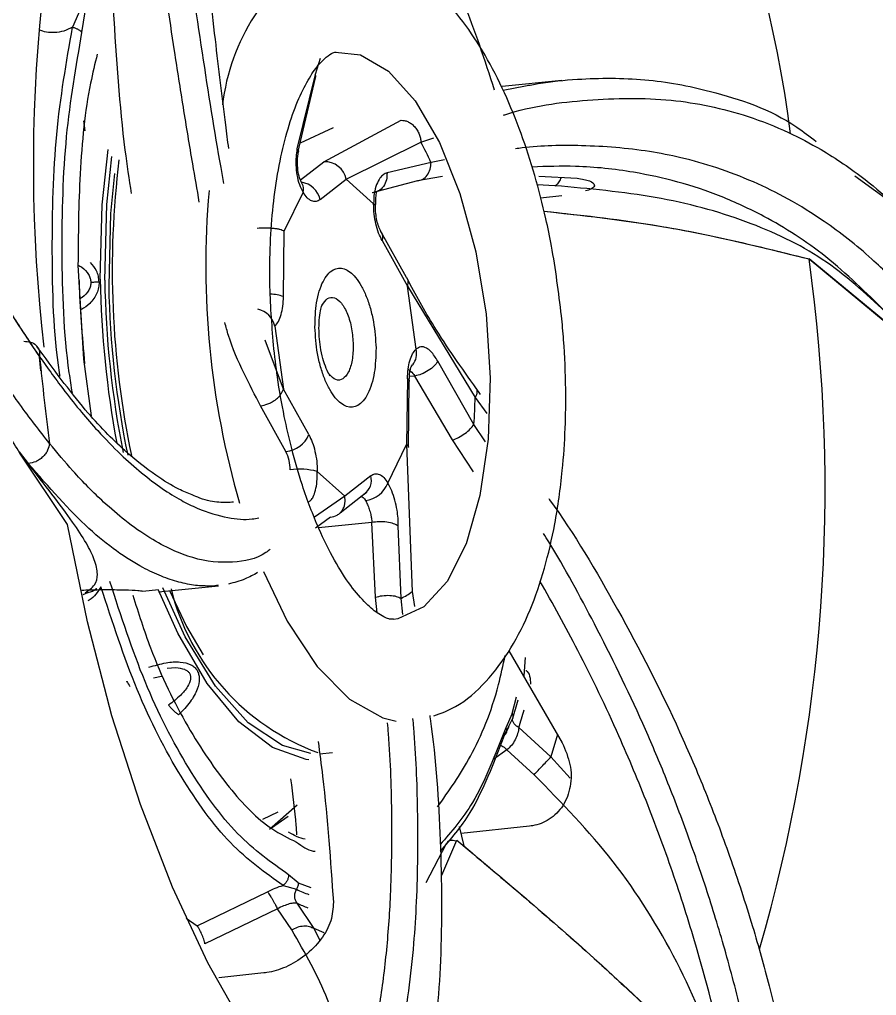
# Model space of a CAD drawing. Header units: inches. Extents: x -1 to 81, y -22 to 129.
# Drawn here: x 8.635 to 9.466, y 15.421 to 16.369 of the extents above; entities that cross this region are included whole.
import ezdxf

# ---------------------------------------------------------------- set-up
doc = ezdxf.new("R2010")
doc.units = ezdxf.units.IN
doc.header["$MEASUREMENT"] = 0
doc.layers.add('1', color=4, linetype='Continuous')

# ---------------------------------------------------------------- blocks, each defined once
blk = doc.blocks.new('2026 PACE')
at = {"color": 8, "linetype": 'Continuous', "lineweight": 25}
for p, q in [((9.6039, 16.30023), (9.62571, 16.30429)), ((9.52422, 16.24975), (9.53693, 16.2539)), ((9.40743, 16.21305), (9.43006, 16.23067)), ((9.54728, 16.2326), (9.53402, 16.22997)), ((9.98541, 16.18764), (9.94524, 16.21654)), ((9.65432, 16.20745), (9.637, 16.20833)), ((9.19144, 16.13024), (9.19667, 16.03905)), ((9.39096, 16.00988), (9.37307, 16.0576)), ((9.51824, 16.02267), (9.51306, 16.02215)), ((9.57687, 16.00195), (9.58817, 15.98642)), ((9.58684, 15.95887), (9.57573, 15.97567)), ((9.57512, 15.92977), (9.555, 15.96063)), ((9.45031, 15.90619), (9.42096, 15.88569)), ((9.4767, 15.8805), (9.42491, 15.87527)), ((9.48188, 15.79297), (9.48024, 15.80798)), ((9.50669, 15.79112), (9.50491, 15.80686)), ((9.2648, 15.72977), (9.27253, 15.73146)), ((9.61262, 15.6951), (9.61705, 15.7114)), ((9.65667, 15.67467), (9.65038, 15.65297)), ((9.43855, 15.65689), (9.42575, 15.65569)), ((9.60765, 15.65987), (9.59483, 15.65083)), ((9.66896, 15.63245), (9.65038, 15.65297)), ((9.56134, 15.58554), (9.56597, 15.56647)), ((9.54459, 15.538), (9.55914, 15.57208)), ((9.40528, 15.53078), (9.41753, 15.52623)), ((9.29649, 15.49631), (9.30706, 15.48892)), ((9.4262, 15.47499), (9.42055, 15.48634)), ((9.43041, 15.48215), (9.42055, 15.48634))]:
    blk.add_line(p, q, dxfattribs=at)
at = {"color": 8, "linetype": 'Continuous', "lineweight": 25, "flags": 128}
for points in [[(9.44132, 16.33715), (9.46565, 16.33448), (9.49272, 16.31853), (9.51866, 16.2897), (9.54218, 16.24945), (9.56211, 16.1998), (9.57743, 16.14323), (9.58739, 16.08258), (9.59148, 16.02089)], [(9.21313, 16.11661), (9.2151, 16.18892), (9.22083, 16.2425)], [(9.21748, 16.11587), (9.21956, 16.18923), (9.22445, 16.23566)], [(9.48006, 16.18753), (9.48012, 16.1876), (9.48026, 16.18835), (9.47966, 16.18908), (9.47831, 16.18977)], [(9.15544, 16.02762), (9.15511, 16.03084), (9.15407, 16.04139)], [(9.59148, 16.02089), (9.5895, 15.96127), (9.58155, 15.90668), (9.56802, 15.85988), (9.5496, 15.82321), (9.52721, 15.79851), (9.50197, 15.78701), (9.4977, 15.78644)], [(9.51298, 16.01751), (9.51301, 16.01755), (9.51315, 16.01839), (9.51254, 16.01924), (9.5112, 16.02004)], [(9.46622, 15.90612), (9.4662, 15.90613), (9.46727, 15.90552), (9.46832, 15.90462), (9.46934, 15.90344), (9.47031, 15.902)], [(9.37141, 15.83279), (9.39451, 15.78477), (9.42367, 15.74072), (9.45503, 15.70906), (9.48739, 15.691), (9.50018, 15.68778)], [(9.41545, 15.65009), (9.41289, 15.65042), (9.38011, 15.662), (9.3477, 15.68693), (9.31675, 15.72435), (9.28832, 15.77299), (9.26962, 15.81491)], [(9.41732, 15.65611), (9.38985, 15.66391), (9.35677, 15.68619), (9.32497, 15.72177), (9.29561, 15.76936), (9.27379, 15.81694)]]:
    blk.add_lwpolyline(points, dxfattribs=at)
at = {"color": 8, "linetype": 'Continuous', "lineweight": 25}
for centre, radius, start, end in [((9.53084, 16.26329), 0.20039, 120.55141, 173.55533), ((9.40518, 16.1892), 0.0218, 12.70302, 81.54956), ((10.14879, 16.13038), 0.83332, 175.01935, 196.09765), ((9.40008, 16.20428), 0.01029, 341.58557, 29.76032), ((9.47762, 16.15739), 0.0096, 339.9017, 35.46859), ((10.1505, 16.1306), 0.93747, 180.85489, 190.63861), ((10.13919, 16.12949), 0.92182, 180.84622, 191.32015), ((9.37708, 16.06119), 0.04101, 70.39853, 88.21759), ((9.36104, 16.06591), 0.02214, 13.82132, 77.04242), ((9.50324, 16.04425), 0.01685, 320.62719, 15.19821), ((9.45952, 15.92154), 0.01664, 305.48074, 15.10703), ((9.02647, 15.87189), 0.61419, 342.83989, 344.54459), ((9.01737, 15.8673), 0.62997, 342.84105, 344.46905), ((9.46272, 15.64721), 0.13631, 244.26714, 249.7767), ((9.4656, 15.63857), 0.14163, 244.29434, 248.87919)]:
    blk.add_arc(centre, radius, start, end, dxfattribs=at)
for points, knots in [([(9.30922, 16.19154), (9.30708, 16.20383), (9.30186, 16.23382), (9.29381, 16.2827), (9.28547, 16.3358), (9.27773, 16.3874), (9.27057, 16.43783), (9.26366, 16.48955), (9.25329, 16.5733), (9.24023, 16.69469), (9.2337, 16.80147), (9.23035, 16.85611)], [0, 0, 0, 0, 0.064358, 0.156965, 0.246537, 0.324585, 0.402627, 0.480787, 0.559216, 0.774447, 1, 1, 1, 1]), ([(9.33315, 16.2096), (9.3322, 16.21473), (9.32487, 16.25434), (9.31199, 16.33692), (9.29732, 16.43646), (9.2865, 16.52021), (9.27888, 16.58488), (9.27217, 16.64919), (9.26578, 16.71993), (9.26063, 16.78821), (9.25797, 16.83706), (9.25684, 16.8578)], [0, 0, 0, 0, 0.0284809, 0.2200136, 0.417808, 0.5106835, 0.6063772, 0.7089501, 0.7936056, 0.9123975, 1, 1, 1, 1]), ([(9.49011, 16.51372), (9.50134, 16.49971), (9.52869, 16.46559), (9.56513, 16.39258), (9.58586, 16.3296), (9.59544, 16.30052)], [0, 0, 0, 0, 0.272725, 0.664246, 1, 1, 1, 1]), ([(9.1741, 16.02208), (9.17389, 16.02341), (9.1677, 16.06348), (9.1656, 16.14445), (9.16836, 16.25938), (9.18022, 16.3273), (9.18615, 16.36126)], [0, 0, 0, 0, 0.011333, 0.340888, 0.670444, 1, 1, 1, 1]), ([(9.18605, 16.00642), (9.18502, 16.01286), (9.17785, 16.05773), (9.17498, 16.14331), (9.17798, 16.25658), (9.18962, 16.3232), (9.19536, 16.35612)], [0, 0, 0, 0, 0.053277, 0.371333, 0.689388, 1, 1, 1, 1]), ([(9.60428, 16.27588), (9.60471, 16.27602), (9.63205, 16.28497), (9.68702, 16.29206), (9.75306, 16.29332), (9.80461, 16.28524), (9.84271, 16.2751), (9.87884, 16.26082), (9.91684, 16.24075), (9.95191, 16.2172), (9.97557, 16.19647), (9.98561, 16.18767)], [0, 0, 0, 0, 0.003133, 0.199663, 0.402618, 0.497917, 0.596107, 0.701356, 0.788221, 0.910112, 1, 1, 1, 1]), ([(9.40396, 16.24317), (9.40479, 16.24229), (9.40573, 16.24128), (9.4052, 16.24048), (9.40513, 16.24038)], [0, 0, 0, 0, 0.8792695, 1, 1, 1, 1]), ([(9.99527, 16.10347), (9.9842, 16.11469), (9.95853, 16.14069), (9.92003, 16.17064), (9.8814, 16.19467), (9.84666, 16.21176), (9.81194, 16.22516), (9.7782, 16.23466), (9.73468, 16.24318), (9.6834, 16.24707), (9.63975, 16.24641), (9.61822, 16.24356), (9.61614, 16.24329)], [0, 0, 0, 0, 0.101476, 0.235233, 0.331877, 0.422404, 0.515355, 0.605274, 0.682257, 0.84497, 0.985015, 1, 1, 1, 1]), ([(9.97532, 16.08488), (9.95624, 16.1036), (9.91866, 16.14047), (9.86433, 16.17509), (9.81593, 16.1977), (9.77372, 16.21181), (9.72666, 16.22192), (9.67947, 16.22719), (9.64616, 16.22606), (9.63202, 16.22558)], [0, 0, 0, 0, 0.190127, 0.37454, 0.49548, 0.615395, 0.734669, 0.887355, 1, 1, 1, 1]), ([(9.65432, 16.20745), (9.65527, 16.20797), (9.65722, 16.20906), (9.6594, 16.21211), (9.66028, 16.21472), (9.66052, 16.21546)], [0, 0, 0, 0, 0.4038266, 0.8301974, 1, 1, 1, 1]), ([(9.19144, 16.13039), (9.19272, 16.12973), (9.19686, 16.1276), (9.20101, 16.12295), (9.20358, 16.11764), (9.20385, 16.115), (9.20398, 16.11372)], [0, 0, 0, 0, 0.196188, 0.634997, 0.823019, 1, 1, 1, 1]), ([(9.21198, 16.114), (9.21182, 16.11585), (9.21151, 16.11958), (9.20919, 16.12636), (9.20583, 16.1304), (9.2037, 16.13296)], [0, 0, 0, 0, 0.264949, 0.534901, 1, 1, 1, 1]), ([(9.51005, 16.1184), (9.51031, 16.11806), (9.5111, 16.11708), (9.51191, 16.11436), (9.5114, 16.11171), (9.51108, 16.10999)], [0, 0, 0, 0, 0.1520951, 0.4508993, 1, 1, 1, 1]), ([(9.20398, 16.11372), (9.20389, 16.11243), (9.20372, 16.10978), (9.20132, 16.10444), (9.19794, 16.10022), (9.19462, 16.09831), (9.19407, 16.098)], [0, 0, 0, 0, 0.198722, 0.409925, 0.903162, 1, 1, 1, 1]), ([(9.21198, 16.114), (9.21189, 16.11215), (9.21173, 16.10841), (9.20924, 16.10099), (9.20386, 16.09309), (9.19762, 16.08898), (9.19479, 16.08711)], [0, 0, 0, 0, 0.1638979, 0.3309715, 0.6963074, 1, 1, 1, 1]), ([(9.42834, 16.09157), (9.43001, 16.09405), (9.43343, 16.09914), (9.44029, 16.09955), (9.44724, 16.0942), (9.45323, 16.08338), (9.45753, 16.0688), (9.45824, 16.05823), (9.45859, 16.05295)], [0, 0, 0, 0, 0.158616, 0.326893, 0.49517, 0.663447, 0.831723, 1, 1, 1, 1]), ([(9.36863, 15.99383), (9.36325, 16.00422), (9.35171, 16.02651), (9.33952, 16.05354), (9.33506, 16.07044), (9.33394, 16.07465)], [0, 0, 0, 0, 0.396165, 0.849516, 1, 1, 1, 1]), ([(9.45859, 16.05295), (9.45842, 16.04785), (9.45807, 16.03765), (9.45422, 16.0258), (9.44857, 16.01905), (9.44187, 16.01794), (9.43758, 16.02206), (9.43556, 16.02401)], [0, 0, 0, 0, 0.204146, 0.408293, 0.612439, 0.816586, 1, 1, 1, 1]), ([(9.15428, 16.0414), (9.16248, 16.0299), (9.18151, 16.00323), (9.20782, 15.97204), (9.23253, 15.94661), (9.25343, 15.92811), (9.2731, 15.9132), (9.29101, 15.9021), (9.31275, 15.89139), (9.33601, 15.88455), (9.35552, 15.88279), (9.36488, 15.88466), (9.3671, 15.88511)], [0, 0, 0, 0, 0.098669, 0.228727, 0.322698, 0.410721, 0.5011, 0.588532, 0.663385, 0.821598, 0.95777, 1, 1, 1, 1]), ([(9.51132, 16.02925), (9.51232, 16.02875), (9.51473, 16.02755), (9.51694, 16.02448), (9.51824, 16.02267)], [0, 0, 0, 0, 0.412986, 1, 1, 1, 1]), ([(9.57762, 16.01093), (9.57793, 16.01048), (9.57863, 16.00946), (9.57874, 16.00726), (9.57822, 16.00469), (9.57731, 16.00284), (9.57687, 16.00195)], [0, 0, 0, 0, 0.219641, 0.494459, 0.756045, 1, 1, 1, 1]), ([(9.37804, 15.85452), (9.37666, 15.85344), (9.36598, 15.84514), (9.34174, 15.84041), (9.31051, 15.84289), (9.28283, 15.85335), (9.26091, 15.86513), (9.23861, 15.88081), (9.21365, 15.9022), (9.1892, 15.92682), (9.17146, 15.94815), (9.16393, 15.9572)], [0, 0, 0, 0, 0.028481, 0.220014, 0.417808, 0.510683, 0.606377, 0.70895, 0.793606, 0.912397, 1, 1, 1, 1]), ([(9.51209, 15.9534), (9.51213, 15.95344), (9.51248, 15.9538), (9.5124, 15.95479), (9.51117, 15.95567), (9.51037, 15.95625)], [0, 0, 0, 0, 0.052555, 0.386437, 1, 1, 1, 1]), ([(9.32014, 15.81879), (9.31536, 15.81886), (9.30552, 15.81902), (9.28954, 15.82226), (9.2725, 15.82794), (9.24423, 15.8414), (9.20186, 15.87063), (9.16311, 15.91503), (9.14329, 15.93774)], [0, 0, 0, 0, 0.0982801, 0.2024708, 0.3068193, 0.411526, 0.6988733, 1, 1, 1, 1]), ([(9.86649, 15.23951), (9.86305, 15.2625), (9.85507, 15.3158), (9.83927, 15.39041), (9.82083, 15.46151), (9.80231, 15.52256), (9.78217, 15.58109), (9.76108, 15.63552), (9.73221, 15.70308), (9.69546, 15.77815), (9.66238, 15.83891), (9.64495, 15.86706), (9.64327, 15.86978)], [0, 0, 0, 0, 0.101476, 0.235233, 0.331877, 0.422404, 0.515355, 0.605274, 0.682257, 0.84497, 0.985015, 1, 1, 1, 1]), ([(9.8408, 15.23672), (9.8346, 15.27587), (9.82238, 15.35302), (9.79677, 15.45325), (9.77038, 15.53715), (9.74491, 15.60654), (9.71406, 15.67992), (9.67943, 15.75285), (9.65223, 15.8014), (9.63976, 15.82368)], [0, 0, 0, 0, 0.186991, 0.368362, 0.487307, 0.605244, 0.722551, 0.872718, 1, 1, 1, 1]), ([(9.21375, 15.81817), (9.21224, 15.8157), (9.20925, 15.81078), (9.20457, 15.80623), (9.20153, 15.80473), (9.20111, 15.80453)], [0, 0, 0, 0, 0.466067, 0.926839, 1, 1, 1, 1]), ([(9.54025, 15.60433), (9.55129, 15.61981), (9.574, 15.65167), (9.59575, 15.70401), (9.60395, 15.74179), (9.60602, 15.75134)], [0, 0, 0, 0, 0.413935, 0.851968, 1, 1, 1, 1]), ([(9.28636, 15.7396), (9.28933, 15.73929), (9.29358, 15.73883), (9.29775, 15.73647), (9.29978, 15.73427), (9.30081, 15.73155), (9.30083, 15.72713), (9.29786, 15.7204), (9.29047, 15.71171), (9.2834, 15.70629), (9.27944, 15.70325)], [0, 0, 0, 0, 0.1521039, 0.2173036, 0.2786825, 0.3400356, 0.4052397, 0.5574073, 0.7514682, 1, 1, 1, 1]), ([(9.62618, 15.73683), (9.62619, 15.73683), (9.62791, 15.73586), (9.63019, 15.73178), (9.63055, 15.72621), (9.63072, 15.72342)], [0, 0, 0, 0, 0.003828, 0.502655, 1, 1, 1, 1]), ([(9.2386, 15.72632), (9.23866, 15.72623), (9.23932, 15.72534), (9.24067, 15.72318), (9.24189, 15.72124)], [0, 0, 0, 0, 0.103427, 1, 1, 1, 1]), ([(9.44599, 15.20848), (9.45219, 15.22011), (9.46656, 15.24707), (9.48316, 15.29111), (9.4964, 15.33747), (9.50569, 15.38073), (9.51276, 15.42511), (9.51748, 15.46924), (9.52125, 15.52718), (9.52174, 15.59694), (9.51951, 15.65707), (9.51681, 15.68738), (9.51655, 15.69031)], [0, 0, 0, 0, 0.101476, 0.235233, 0.331877, 0.422404, 0.515355, 0.605274, 0.682257, 0.84497, 0.985015, 1, 1, 1, 1]), ([(9.42261, 15.22249), (9.43289, 15.24267), (9.45315, 15.28242), (9.47206, 15.34705), (9.48408, 15.40732), (9.49115, 15.46166), (9.49571, 15.52364), (9.49653, 15.59488), (9.49485, 15.65123), (9.49222, 15.68258), (9.49193, 15.68605)], [0, 0, 0, 0, 0.178529, 0.351694, 0.465257, 0.577857, 0.689856, 0.833228, 0.981547, 1, 1, 1, 1]), ([(9.60649, 15.68132), (9.59647, 15.65523), (9.57852, 15.60852), (9.55382, 15.58035), (9.54291, 15.5679)], [0, 0, 0, 0, 0.5584646, 1, 1, 1, 1]), ([(9.59941, 15.66497), (9.60013, 15.6648), (9.60154, 15.66446), (9.60377, 15.66324), (9.60585, 15.66171), (9.60707, 15.66046), (9.60765, 15.65987)], [0, 0, 0, 0, 0.269283, 0.529904, 0.774979, 1, 1, 1, 1]), ([(9.40352, 15.57031), (9.4089, 15.56641), (9.41496, 15.56202), (9.42095, 15.56137), (9.42161, 15.5613)], [0, 0, 0, 0, 0.889258, 1, 1, 1, 1])]:
    blk.add_open_spline(points, degree=3, knots=knots, dxfattribs=at)
at = {"layer": '1', "color": 4, "linetype": 'Continuous', "lineweight": 25}
for p, q in [((9.19423, 16.37984), (9.18615, 16.36126)), ((9.19536, 16.35612), (9.19841, 16.37624)), ((9.42651, 16.33094), (9.42149, 16.31547)), ((9.42149, 16.31547), (9.40396, 16.24317)), ((9.40494, 16.23936), (9.42186, 16.31201)), ((9.66086, 16.30943), (9.60292, 16.30358)), ((9.19836, 16.26075), (9.19719, 16.27045)), ((9.43006, 16.23067), (9.50498, 16.27091)), ((9.43896, 16.26352), (9.40714, 16.24881)), ((9.45173, 16.21368), (9.52422, 16.24975)), ((9.53402, 16.22997), (9.49135, 16.21999)), ((9.42645, 16.19399), (9.45173, 16.21368)), ((9.47831, 16.18977), (9.45173, 16.21368)), ((9.52087, 16.21209), (9.47704, 16.20054)), ((9.5451, 16.21642), (9.52087, 16.21209)), ((9.63878, 16.21657), (9.67591, 16.21468)), ((9.40984, 16.20103), (9.39167, 16.16362)), ((9.66084, 16.19759), (9.6403, 16.19548)), ((9.39084, 16.09983), (9.39167, 16.16362)), ((9.51014, 16.11845), (9.4855, 16.16288)), ((9.48663, 16.1541), (9.51108, 16.10999)), ((10.00453, 16.05073), (9.90086, 16.13639)), ((9.90086, 16.13639), (10.00558, 16.04961)), ((9.51949, 16.04867), (9.51108, 16.10999)), ((9.51108, 16.10999), (9.57687, 16.00195)), ((9.38254, 16.0712), (9.39096, 16.00988)), ((9.19667, 16.03905), (9.20431, 15.98409)), ((9.57573, 15.97567), (9.54049, 16.03696)), ((9.555, 15.96063), (9.51824, 16.02267)), ((9.5112, 16.02004), (9.51037, 15.95625)), ((9.51214, 15.95339), (9.51298, 16.01751)), ((9.58215, 16.00482), (9.57769, 16.01098)), ((9.41541, 15.96577), (9.39096, 16.00988)), ((9.39329, 15.94933), (9.36863, 15.99383)), ((9.4922, 15.91883), (9.51037, 15.95625)), ((9.51037, 15.95625), (9.51586, 15.81337)), ((9.13433, 15.9491), (9.14329, 15.93774)), ((9.18141, 15.8786), (9.13517, 15.94775)), ((9.13517, 15.94775), (9.14308, 15.93773)), ((9.42372, 15.9301), (9.45031, 15.90619)), ((9.47559, 15.92588), (9.45031, 15.90619)), ((9.44585, 15.88991), (9.47177, 15.91018)), ((9.43659, 15.88562), (9.422, 15.87498)), ((9.48024, 15.80798), (9.4767, 15.8805)), ((9.50491, 15.80686), (9.50225, 15.87712)), ((9.19664, 15.81059), (9.20109, 15.81261)), ((9.20931, 15.81634), (9.20975, 15.81654)), ((9.25436, 15.81399), (9.2695, 15.81559)), ((9.26973, 15.81332), (9.32767, 15.81917)), ((9.51586, 15.81337), (9.51791, 15.79887)), ((9.60943, 15.75588), (9.66141, 15.66652)), ((9.62446, 15.73161), (9.6256, 15.74948)), ((9.27796, 15.73908), (9.28636, 15.7396)), ((9.60503, 15.67373), (9.61332, 15.69067)), ((9.61262, 15.6951), (9.60649, 15.68132)), ((9.60711, 15.67665), (9.60977, 15.6824)), ((9.65038, 15.65297), (9.61929, 15.68145)), ((9.63401, 15.63569), (9.60765, 15.65987)), ((9.40431, 15.60623), (9.37747, 15.58252)), ((9.38538, 15.59936), (9.37042, 15.59222)), ((9.3791, 15.58396), (9.39538, 15.59551)), ((9.62974, 15.58577), (9.56313, 15.57863)), ((9.52941, 15.53088), (9.54917, 15.56894)), ((9.40528, 15.53078), (9.39586, 15.53845)), ((9.39043, 15.52817), (9.40354, 15.52441)), ((9.30706, 15.48892), (9.37547, 15.52192)), ((9.42055, 15.48634), (9.40416, 15.51095)), ((9.38499, 15.50555), (9.31469, 15.47136)), ((9.39891, 15.48496), (9.38499, 15.50555)), ((9.37194, 15.44327), (9.32817, 15.43864))]:
    blk.add_line(p, q, dxfattribs=at)
at = {"layer": '1', "color": 4, "linetype": 'Continuous', "lineweight": 25, "flags": 128}
for points in [[(9.22687, 16.21914), (9.22311, 16.18055), (9.22132, 16.11029)], [(9.43521, 15.28339), (9.39406, 15.33071), (9.35467, 15.38748), (9.31756, 15.45297), (9.28319, 15.52635), (9.25202, 15.60666), (9.22444, 15.69289), (9.2008, 15.78392), (9.18141, 15.8786)], [(9.43521, 15.28339), (9.39406, 15.33071), (9.35467, 15.38748), (9.31756, 15.45297), (9.28319, 15.52635), (9.25202, 15.60666), (9.22444, 15.69289), (9.2008, 15.78392), (9.18141, 15.8786)], [(9.28035, 15.81439), (9.29693, 15.77965), (9.31299, 15.75206)]]:
    blk.add_lwpolyline(points, dxfattribs=at)
at = {"layer": '1', "color": 4, "linetype": 'Continuous', "lineweight": 25}
for centre, radius, start, end in [((8.68981, 16.10418), 1.20302, 7.33046, 37.65595), ((10.68504, 16.22699), 1.5369, 161.75383, 186.58275), ((9.24796, 16.10052), 0.31398, 24.34861, 28.37807), ((10.09933, 16.12548), 0.87463, 172.9716, 191.8795), ((9.43109, 16.20967), 0.02103, 10.99711, 92.8103), ((8.31221, 15.91378), 1.60417, 343.79879, 7.97647), ((10.10131, 16.12568), 0.88012, 181.00218, 191.79028), ((11.43824, 16.26068), 2.29447, 185.48408, 187.60062), ((9.04553, 16.01194), 0.53143, 356.08598, 358.92285), ((9.39077, 15.97581), 0.02661, 275.44595, 337.8244), ((9.35936, 15.93211), 0.03805, 359.34541, 26.90896), ((9.40639, 15.86101), 0.07123, 75.91766, 97.24503), ((9.46773, 15.928), 0.02613, 275.66635, 339.46648), ((9.50307, 15.87103), 0.22801, 193.93929, 249.76033), ((9.47969, 15.86179), 0.06044, 294.66405, 306.75905)]:
    blk.add_arc(centre, radius, start, end, dxfattribs=at)
at = {"layer": '1', "color": 3, "linetype": 'Continuous', "lineweight": 25}
for points, knots in [([(8.58652, 15.91458), (8.58091, 16.00903), (8.57716, 16.10391), (8.57331, 16.29454), (8.57322, 16.39028), (8.57592, 16.53457), (8.57731, 16.5828), (8.58099, 16.67822), (8.58329, 16.72556), (8.59158, 16.86654), (8.59892, 16.95911), (8.6173, 17.14145), (8.62832, 17.23122), (8.64454, 17.34163), (8.64791, 17.36362), (8.65484, 17.40712), (8.65841, 17.42867), (8.66945, 17.49275), (8.67722, 17.53469), (8.70181, 17.65823), (8.71989, 17.73756), (8.74958, 17.85209), (8.75991, 17.88951), (8.78147, 17.96287), (8.79271, 17.99886), (8.82768, 18.10415), (8.85241, 18.17005), (8.90472, 18.29372), (8.9323, 18.35149), (8.9759, 18.43215), (8.9908, 18.45803), (9.02137, 18.5078), (9.03708, 18.53173), (9.08513, 18.60008), (9.1182, 18.64086), (9.18648, 18.71326), (9.22169, 18.74489), (9.29433, 18.79914), (9.33176, 18.82176), (9.3897, 18.8488), (9.40918, 18.8566), (9.44841, 18.8698), (9.46816, 18.87521), (9.52785, 18.8879), (9.56821, 18.89168), (9.65011, 18.88996), (9.69164, 18.88445), (9.75483, 18.86907), (9.7761, 18.86272), (9.81859, 18.84772), (9.8398, 18.83907), (9.90335, 18.80975), (9.94559, 18.78571), (10.02975, 18.72868), (10.07167, 18.6957), (10.13423, 18.63935), (10.15503, 18.61942), (10.19651, 18.5772), (10.21722, 18.55485), (10.27845, 18.48498), (10.31824, 18.43446), (10.39563, 18.3256), (10.43323, 18.26726), (10.50603, 18.1426), (10.54123, 18.07626), (10.58352, 17.98804), (10.5919, 17.97011), (10.60837, 17.93394), (10.61648, 17.91567), (10.64042, 17.86035), (10.65585, 17.82276), (10.70058, 17.70788), (10.72828, 17.62849), (10.77924, 17.46402), (10.8025, 17.37893), (10.82855, 17.26884), (10.83361, 17.24663), (10.84341, 17.20184), (10.84815, 17.17926), (10.86181, 17.11143), (10.87019, 17.06593), (10.89314, 16.92859), (10.90555, 16.83592), (10.92448, 16.64837), (10.93101, 16.55349), (10.93619, 16.40946), (10.93715, 16.36101), (10.93749, 16.26457), (10.93687, 16.21653), (10.9327, 16.07296), (10.92685, 15.97795), (10.91797, 15.88365)], [0, 0, 0, 0, 0.03125, 0.03125, 0.0625, 0.0625, 0.078125, 0.078125, 0.09375, 0.09375, 0.125, 0.125, 0.15625, 0.15625, 0.164062, 0.164062, 0.171875, 0.171875, 0.1875, 0.1875, 0.21875, 0.21875, 0.234375, 0.234375, 0.25, 0.25, 0.28125, 0.28125, 0.3125, 0.3125, 0.328125, 0.328125, 0.34375, 0.34375, 0.375, 0.375, 0.40625, 0.40625, 0.4375, 0.4375, 0.453125, 0.453125, 0.46875, 0.46875, 0.5, 0.5, 0.53125, 0.53125, 0.546875, 0.546875, 0.5625, 0.5625, 0.59375, 0.59375, 0.625, 0.625, 0.640625, 0.640625, 0.65625, 0.65625, 0.6875, 0.6875, 0.71875, 0.71875, 0.75, 0.75, 0.757812, 0.757812, 0.765625, 0.765625, 0.78125, 0.78125, 0.8125, 0.8125, 0.84375, 0.84375, 0.851562, 0.851562, 0.859375, 0.859375, 0.875, 0.875, 0.90625, 0.90625, 0.9375, 0.9375, 0.953125, 0.953125, 0.96875, 0.96875, 1, 1, 1, 1]), ([(11.19459, 15.54099), (11.1921, 15.37722), (11.18401, 15.21662), (11.16655, 15.02), (11.16269, 14.98096), (11.15431, 14.90398), (11.14978, 14.86597), (11.13516, 14.75331), (11.12405, 14.68007), (11.08669, 14.46587), (11.05641, 14.3304), (11.0114, 14.17063), (11.00206, 14.13922), (10.98282, 14.07797), (10.9729, 14.04806), (10.94229, 13.96041), (10.92072, 13.90477), (10.8525, 13.74618), (10.80239, 13.65147), (10.73353, 13.54752), (10.71947, 13.52751), (10.69101, 13.48932), (10.67658, 13.47111), (10.63264, 13.41904), (10.60253, 13.38776), (10.5095, 13.30432), (10.44382, 13.26252), (10.34004, 13.22112), (10.30504, 13.21108), (10.2345, 13.19825), (10.19893, 13.19545), (10.12728, 13.19695), (10.0912, 13.20125), (10.03673, 13.21305), (10.01851, 13.21788), (9.98196, 13.22935), (9.96359, 13.236), (9.87203, 13.27362), (9.79996, 13.31736), (9.69365, 13.40264), (9.65852, 13.43436), (9.60628, 13.48695), (9.58895, 13.50531), (9.55445, 13.54373), (9.53726, 13.56382), (9.4524, 13.66772), (9.38788, 13.76191), (9.29611, 13.91916), (9.26635, 13.97425), (9.22298, 14.06097), (9.20874, 14.09055), (9.18068, 14.1511), (9.16683, 14.18212), (9.09916, 14.33971), (9.04976, 14.4738), (8.98256, 14.68684), (8.96131, 14.75985), (8.93119, 14.87245), (8.92152, 14.91018), (8.90285, 14.98631), (8.89385, 15.02467), (8.85056, 15.21791), (8.82128, 15.37709), (8.79729, 15.54097)], [0, 0, 0, 0, 0.0625, 0.0625, 0.078125, 0.078125, 0.09375, 0.09375, 0.125, 0.125, 0.1875, 0.1875, 0.203125, 0.203125, 0.21875, 0.21875, 0.25, 0.25, 0.3125, 0.3125, 0.328125, 0.328125, 0.34375, 0.34375, 0.375, 0.375, 0.4375, 0.4375, 0.46875, 0.46875, 0.5, 0.5, 0.53125, 0.53125, 0.546875, 0.546875, 0.5625, 0.5625, 0.625, 0.625, 0.65625, 0.65625, 0.671875, 0.671875, 0.6875, 0.6875, 0.75, 0.75, 0.78125, 0.78125, 0.796875, 0.796875, 0.8125, 0.8125, 0.875, 0.875, 0.90625, 0.90625, 0.921875, 0.921875, 0.9375, 0.9375, 1, 1, 1, 1])]:
    blk.add_open_spline(points, degree=3, knots=knots, dxfattribs=at)
at = {"layer": '1', "color": 4, "linetype": 'Continuous', "lineweight": 25}
for points, knots in [([(8.96702, 16.01104), (8.96291, 16.05683), (8.95717, 16.12091), (8.95248, 16.21497), (8.95016, 16.29414), (8.95016, 16.38722), (8.95309, 16.4829), (8.95934, 16.58037), (8.9691, 16.67744), (8.98242, 16.77259), (8.99927, 16.86454), (9.01953, 16.95221), (9.04303, 17.03473), (9.06955, 17.11134), (9.09883, 17.18144), (9.1306, 17.24459), (9.16457, 17.30045), (9.2005, 17.34879), (9.23818, 17.38954), (9.2776, 17.42258), (9.31897, 17.44824), (9.36323, 17.46491), (9.39511, 17.47316), (9.41303, 17.47219), (9.41458, 17.4721)], [0, 0, 0, 0, 0.060811, 0.085093, 0.125311, 0.166786, 0.210983, 0.256761, 0.303646, 0.351258, 0.399322, 0.447632, 0.496036, 0.54442, 0.592713, 0.640884, 0.688961, 0.737055, 0.785377, 0.834343, 0.884673, 0.93753, 0.994602, 1, 1, 1, 1]), ([(9.28305, 16.90536), (9.28363, 16.88208), (9.28496, 16.82811), (9.28858, 16.75227), (9.2931, 16.67977), (9.29779, 16.61732), (9.30287, 16.55727), (9.30813, 16.50124), (9.31522, 16.43148), (9.3239, 16.35352), (9.33196, 16.28538), (9.33644, 16.25119), (9.33743, 16.24362)], [0, 0, 0, 0, 0.099013, 0.229525, 0.323824, 0.412154, 0.502849, 0.590586, 0.665701, 0.824465, 0.961113, 1, 1, 1, 1]), ([(9.66067, 16.08111), (9.65783, 16.10389), (9.65387, 16.13581), (9.6444, 16.18113), (9.63497, 16.21808), (9.62158, 16.25917), (9.60554, 16.29844), (9.58675, 16.33502), (9.56533, 16.36767), (9.54124, 16.39576), (9.51409, 16.41777), (9.48941, 16.43198), (9.47314, 16.43479), (9.46801, 16.43568)], [0, 0, 0, 0, 0.133465, 0.187067, 0.275058, 0.364538, 0.458847, 0.555487, 0.653805, 0.753494, 0.85404, 0.953969, 1, 1, 1, 1]), ([(9.22572, 16.37779), (9.22866, 16.33127), (9.23258, 16.26933), (9.24097, 16.21381), (9.24306, 16.19999)], [0, 0, 0, 0, 0.750979, 1, 1, 1, 1]), ([(8.98084, 16.36604), (8.99761, 16.32898), (9.02951, 16.25846), (9.07575, 16.16901), (9.11703, 16.09694), (9.14227, 16.05909), (9.15407, 16.04139)], [0, 0, 0, 0, 0.292679, 0.556946, 0.792739, 1, 1, 1, 1]), ([(8.98084, 16.36603), (8.99188, 16.34145), (9.014, 16.29219), (9.04583, 16.22711), (9.07598, 16.1695), (9.10337, 16.12107), (9.12959, 16.07798), (9.14609, 16.05353), (9.15428, 16.0414)], [0, 0, 0, 0, 0.1929111, 0.3866347, 0.5480136, 0.7097492, 0.8561074, 1, 1, 1, 1]), ([(9.18615, 16.36126), (9.18346, 16.35988), (9.17811, 16.35712), (9.16922, 16.35586), (9.16087, 16.35622), (9.15606, 16.3578), (9.15367, 16.35858)], [0, 0, 0, 0, 0.281772, 0.559641, 0.780969, 1, 1, 1, 1]), ([(9.21018, 16.33513), (9.20791, 16.32589), (9.19933, 16.29091), (9.19229, 16.22135), (9.19171, 16.16002), (9.19144, 16.13024)], [0, 0, 0, 0, 0.155944, 0.590244, 1, 1, 1, 1]), ([(9.38117, 16.05288), (9.3796, 16.07309), (9.37741, 16.10142), (9.37764, 16.14191), (9.37929, 16.17471), (9.38348, 16.21072), (9.3899, 16.24418), (9.39833, 16.27387), (9.40815, 16.29838), (9.41856, 16.31691), (9.42848, 16.32927), (9.43671, 16.33558), (9.44004, 16.33714), (9.4417, 16.33702), (9.44213, 16.33698)], [0, 0, 0, 0, 0.129608, 0.181578, 0.266324, 0.351623, 0.440062, 0.528633, 0.61608, 0.70176, 0.786229, 0.872318, 0.967085, 1, 1, 1, 1]), ([(9.42161, 16.31217), (9.42196, 16.31248), (9.4229, 16.31328), (9.42203, 16.31463), (9.42149, 16.31547)], [0, 0, 0, 0, 0.378775, 1, 1, 1, 1]), ([(9.62571, 16.30429), (9.62982, 16.30509), (9.64674, 16.30838), (9.67453, 16.31096), (9.70899, 16.31221), (9.74146, 16.31065), (9.77358, 16.30652), (9.82352, 16.2949), (9.86948, 16.27995), (9.90154, 16.25518), (9.90773, 16.2504)], [0, 0, 0, 0, 0.0412181, 0.1695974, 0.2814616, 0.3933162, 0.5053401, 0.6177488, 0.9262323, 1, 1, 1, 1]), ([(9.50498, 16.27091), (9.50602, 16.27089), (9.50816, 16.27086), (9.51153, 16.26978), (9.5149, 16.26784), (9.51802, 16.26502), (9.52064, 16.26152), (9.52258, 16.25762), (9.52383, 16.25363), (9.52409, 16.25101), (9.52422, 16.24975)], [0, 0, 0, 0, 0.1148234, 0.2379453, 0.3672952, 0.4999999, 0.6327047, 0.7620546, 0.8851765, 1, 1, 1, 1]), ([(9.13517, 15.94775), (9.13139, 15.95388), (9.12358, 15.96656), (9.111, 15.98816), (9.09728, 16.01264), (9.08236, 16.04037), (9.06622, 16.07149), (9.04887, 16.10621), (9.03293, 16.13924), (9.01928, 16.16833), (9.00876, 16.19123), (8.99772, 16.21589), (8.98899, 16.23587), (8.98327, 16.25029), (8.98186, 16.2545), (8.98152, 16.25583), (8.98143, 16.25635), (8.98141, 16.25655), (8.98141, 16.25664)], [0, 0, 0, 0, 0.080962, 0.167462, 0.259658, 0.357707, 0.461762, 0.571968, 0.68846, 0.761739, 0.827128, 0.884505, 0.967923, 0.990248, 0.996641, 0.998677, 0.999422, 1, 1, 1, 1]), ([(9.16393, 15.9572), (9.15423, 15.96963), (9.136, 15.99299), (9.10579, 16.03687), (9.07662, 16.08292), (9.04955, 16.12908), (9.0261, 16.17114), (9.00407, 16.21225), (8.98871, 16.24233), (8.98141, 16.25663)], [0, 0, 0, 0, 0.164615, 0.309415, 0.499757, 0.641868, 0.74981, 0.881002, 1, 1, 1, 1]), ([(9.40396, 16.24317), (9.40361, 16.24061), (9.40291, 16.23554), (9.40284, 16.22687), (9.40375, 16.21759), (9.40607, 16.20821), (9.40858, 16.20343), (9.40984, 16.20103)], [0, 0, 0, 0, 0.173873, 0.344246, 0.554566, 0.777064, 1, 1, 1, 1]), ([(9.40909, 16.20926), (9.40816, 16.2111), (9.40629, 16.21482), (9.40473, 16.22261), (9.40423, 16.23149), (9.40496, 16.2375), (9.40533, 16.24057)], [0, 0, 0, 0, 0.2379991, 0.4816771, 0.7350064, 1, 1, 1, 1]), ([(9.52087, 16.21209), (9.52264, 16.21246), (9.52628, 16.21324), (9.53065, 16.21742), (9.53356, 16.22323), (9.53387, 16.22778), (9.53402, 16.22997)], [0, 0, 0, 0, 0.244402, 0.503417, 0.760556, 1, 1, 1, 1]), ([(9.49135, 16.21999), (9.49132, 16.21765), (9.49126, 16.21281), (9.48815, 16.20646), (9.48322, 16.20187), (9.47905, 16.20097), (9.47704, 16.20054)], [0, 0, 0, 0, 0.241066, 0.5, 0.758934, 1, 1, 1, 1]), ([(9.49135, 16.21999), (9.49011, 16.21947), (9.48764, 16.21845), (9.48412, 16.21465), (9.48093, 16.20875), (9.47862, 16.20015), (9.47842, 16.19323), (9.47831, 16.18977)], [0, 0, 0, 0, 0.168973, 0.334711, 0.541495, 0.770886, 1, 1, 1, 1]), ([(9.67591, 16.21468), (9.68039, 16.21388), (9.68936, 16.21227), (9.69353, 16.20847), (9.6919, 16.20486), (9.6859, 16.20295), (9.68398, 16.20234)], [0, 0, 0, 0, 0.289093, 0.578187, 0.864933, 1, 1, 1, 1]), ([(9.42645, 16.19399), (9.42514, 16.19317), (9.42251, 16.19153), (9.41815, 16.19235), (9.41378, 16.19523), (9.41116, 16.1991), (9.40984, 16.20103)], [0, 0, 0, 0, 0.249864, 0.499991, 0.749865, 1, 1, 1, 1]), ([(9.4803, 16.18798), (9.48035, 16.19042), (9.48044, 16.19506), (9.48089, 16.19923), (9.48127, 16.20148), (9.48144, 16.20161), (9.48151, 16.20167)], [0, 0, 0, 0, 0.2842909, 0.5411902, 0.7779121, 1, 1, 1, 1]), ([(9.97512, 16.08486), (9.95566, 16.10288), (9.91704, 16.13865), (9.84093, 16.17465), (9.75419, 16.19845), (9.68748, 16.20446), (9.65432, 16.20745)], [0, 0, 0, 0, 0.251395, 0.498927, 0.750938, 1, 1, 1, 1]), ([(9.48663, 16.1541), (9.48544, 16.15646), (9.48306, 16.16118), (9.48047, 16.1702), (9.47869, 16.17991), (9.47844, 16.18648), (9.47831, 16.18977)], [0, 0, 0, 0, 0.249863, 0.499991, 0.749866, 1, 1, 1, 1]), ([(9.4855, 16.16285), (9.48473, 16.16441), (9.48318, 16.16754), (9.48146, 16.17369), (9.48029, 16.18049), (9.48015, 16.18518), (9.48007, 16.18754)], [0, 0, 0, 0, 0.245744, 0.494297, 0.745702, 1, 1, 1, 1]), ([(9.64356, 16.18275), (9.68126, 16.17858), (9.73556, 16.17258), (9.82133, 16.15618), (9.86928, 16.14425), (9.90086, 16.13639)], [0, 0, 0, 0, 0.4365764, 0.6289437, 1, 1, 1, 1]), ([(9.64359, 16.18263), (9.67793, 16.17901), (9.7643, 16.1699), (9.84952, 16.14899), (9.90086, 16.13639)], [0, 0, 0, 0, 0.3975544, 1, 1, 1, 1]), ([(9.36536, 16.16635), (9.36777, 16.16652), (9.37145, 16.16677), (9.37672, 16.16661), (9.38067, 16.1663), (9.3843, 16.1658), (9.38841, 16.16497), (9.39039, 16.16415), (9.39167, 16.16362)], [0, 0, 0, 0, 0.245265, 0.375843, 0.508037, 0.639056, 0.766254, 1, 1, 1, 1]), ([(9.42138, 16.06997), (9.42163, 16.07823), (9.42202, 16.09097), (9.42544, 16.10528), (9.42908, 16.11458), (9.43365, 16.12167), (9.44042, 16.12738), (9.44983, 16.12829), (9.45938, 16.12096), (9.46643, 16.11057), (9.4713, 16.1003), (9.47532, 16.0884), (9.47928, 16.07159), (9.48012, 16.05842), (9.48066, 16.0499)], [0, 0, 0, 0, 0.119721, 0.184811, 0.25, 0.31509, 0.380279, 0.5, 0.619721, 0.684811, 0.75, 0.81509, 0.880279, 1, 1, 1, 1]), ([(9.19825, 16.0344), (9.19582, 16.06145), (9.19337, 16.08857), (9.19294, 16.11525), (9.19294, 16.11532)], [0, 0, 0, 0, 0.997349, 1, 1, 1, 1]), ([(9.57818, 16.01034), (9.5638, 16.0306), (9.53817, 16.0667), (9.51916, 16.10189), (9.51081, 16.11734)], [0, 0, 0, 0, 0.561017, 1, 1, 1, 1]), ([(9.20398, 16.11372), (9.20524, 16.11382), (9.20783, 16.11403), (9.21057, 16.11401), (9.21198, 16.114)], [0, 0, 0, 0, 0.48792, 1, 1, 1, 1]), ([(9.38254, 16.0712), (9.38374, 16.07255), (9.38612, 16.07525), (9.38869, 16.08208), (9.39047, 16.09029), (9.39071, 16.09665), (9.39084, 16.09983)], [0, 0, 0, 0, 0.250135, 0.500009, 0.750136, 1, 1, 1, 1]), ([(9.43621, 16.023), (9.43527, 16.02431), (9.43347, 16.0268), (9.42985, 16.03634), (9.42721, 16.04725), (9.42563, 16.05862), (9.42515, 16.06966), (9.4257, 16.07997), (9.42715, 16.08847), (9.4281, 16.09097), (9.42858, 16.09224)], [0, 0, 0, 0, 0.153958, 0.29475, 0.417218, 0.520374, 0.628332, 0.745792, 0.870472, 1, 1, 1, 1]), ([(9.53665, 15.69268), (9.54386, 15.69539), (9.56292, 15.70255), (9.58821, 15.72543), (9.61202, 15.75705), (9.63052, 15.79439), (9.64449, 15.83497), (9.65506, 15.88022), (9.66154, 15.92623), (9.66452, 15.97047), (9.66504, 16.01292), (9.66358, 16.04954), (9.66138, 16.07336), (9.66067, 16.08111)], [0, 0, 0, 0, 0.066657, 0.176272, 0.289155, 0.396537, 0.498619, 0.597279, 0.707202, 0.789884, 0.863283, 0.955469, 1, 1, 1, 1]), ([(9.48066, 16.0499), (9.48041, 16.04164), (9.48002, 16.0289), (9.4766, 16.01459), (9.47296, 16.00528), (9.46839, 15.9982), (9.46162, 15.99249), (9.45221, 15.99158), (9.44265, 15.99891), (9.43561, 16.0093), (9.43074, 16.01957), (9.42672, 16.03147), (9.42276, 16.04828), (9.42192, 16.06144), (9.42138, 16.06997)], [0, 0, 0, 0, 0.119721, 0.184811, 0.25, 0.31509, 0.380279, 0.5, 0.619721, 0.684811, 0.75, 0.81509, 0.880279, 1, 1, 1, 1]), ([(9.13893, 16.05642), (9.14112, 16.05634), (9.14568, 16.05617), (9.15105, 16.05283), (9.15436, 16.04767), (9.1543, 16.04344), (9.15428, 16.0414)], [0, 0, 0, 0, 0.24063, 0.5, 0.75937, 1, 1, 1, 1]), ([(9.30227, 15.90736), (9.29801, 15.90904), (9.28701, 15.91339), (9.26524, 15.92684), (9.23528, 15.95066), (9.19677, 15.98958), (9.16743, 16.02983), (9.15162, 16.05151)], [0, 0, 0, 0, 0.102711, 0.265712, 0.469581, 0.714318, 1, 1, 1, 1]), ([(9.4975, 15.78672), (9.49657, 15.78657), (9.49443, 15.78622), (9.48527, 15.78973), (9.47111, 15.80105), (9.45603, 15.81848), (9.44018, 15.84309), (9.42403, 15.87558), (9.40999, 15.91256), (9.39912, 15.94992), (9.39104, 15.98519), (9.38504, 16.01897), (9.38236, 16.0424), (9.38117, 16.05288)], [0, 0, 0, 0, 0.090199, 0.207954, 0.297025, 0.390307, 0.485538, 0.581286, 0.693098, 0.77878, 0.849487, 0.932735, 1, 1, 1, 1]), ([(9.54049, 16.03696), (9.53837, 16.04048), (9.53495, 16.04614), (9.52917, 16.05047), (9.52403, 16.0518), (9.521, 16.04971), (9.51949, 16.04867)], [0, 0, 0, 0, 0.317005, 0.511298, 0.756925, 1, 1, 1, 1]), ([(9.5112, 16.02004), (9.51132, 16.02322), (9.51157, 16.02958), (9.51334, 16.03778), (9.51592, 16.04462), (9.5183, 16.04732), (9.51949, 16.04867)], [0, 0, 0, 0, 0.249864, 0.499991, 0.749866, 1, 1, 1, 1]), ([(9.51298, 16.0186), (9.51299, 16.02025), (9.51299, 16.02391), (9.51369, 16.02837), (9.51479, 16.03193), (9.51575, 16.033), (9.51622, 16.03352)], [0, 0, 0, 0, 0.2212935, 0.491134, 0.7504399, 1, 1, 1, 1]), ([(9.54049, 16.03696), (9.53946, 16.03544), (9.5373, 16.03228), (9.53155, 16.0278), (9.52478, 16.02425), (9.52037, 16.02319), (9.51824, 16.02267)], [0, 0, 0, 0, 0.241066, 0.5, 0.758934, 1, 1, 1, 1]), ([(9.68593, 14.66758), (9.68409, 14.66723), (9.66462, 14.66351), (9.62848, 14.66745), (9.57737, 14.68001), (9.52775, 14.70295), (9.47825, 14.73515), (9.42892, 14.77686), (9.38003, 14.82788), (9.33198, 14.88802), (9.28519, 14.95692), (9.2401, 15.03412), (9.19715, 15.11899), (9.15678, 15.21077), (9.11939, 15.30852), (9.0854, 15.41098), (9.05527, 15.51631), (9.0297, 15.62076), (9.00956, 15.71744), (8.99425, 15.80378), (8.97952, 15.8994), (8.97184, 15.968), (8.96702, 16.01104)], [0, 0, 0, 0, 0.006676, 0.070703, 0.127427, 0.182343, 0.236294, 0.289858, 0.343345, 0.396872, 0.450518, 0.504282, 0.558121, 0.611956, 0.665663, 0.719038, 0.771694, 0.822747, 0.869454, 0.907378, 0.941902, 1, 1, 1, 1]), ([(9.36863, 15.99383), (9.37098, 15.99426), (9.37457, 15.99492), (9.37933, 15.99718), (9.38276, 15.99934), (9.38575, 16.00187), (9.38894, 16.00536), (9.39017, 16.0081), (9.39096, 16.00988)], [0, 0, 0, 0, 0.245265, 0.375843, 0.508037, 0.639056, 0.766254, 1, 1, 1, 1]), ([(9.555, 15.96063), (9.55691, 15.96137), (9.56085, 15.96289), (9.567, 15.96677), (9.57237, 15.97127), (9.57464, 15.97423), (9.57573, 15.97567)], [0, 0, 0, 0, 0.2444016, 0.503417, 0.7605556, 1, 1, 1, 1]), ([(9.41541, 15.96577), (9.4166, 15.96341), (9.41898, 15.95869), (9.42156, 15.94967), (9.42335, 15.93996), (9.4236, 15.93339), (9.42372, 15.9301)], [0, 0, 0, 0, 0.249863, 0.499991, 0.749866, 1, 1, 1, 1]), ([(9.16393, 15.9572), (9.16348, 15.95497), (9.16279, 15.95152), (9.16008, 15.94716), (9.15737, 15.94405), (9.1541, 15.94145), (9.14943, 15.9388), (9.14571, 15.93816), (9.14329, 15.93774)], [0, 0, 0, 0, 0.234643, 0.36249, 0.494052, 0.626491, 0.756856, 1, 1, 1, 1]), ([(9.19845, 15.81222), (9.20184, 15.81462), (9.20864, 15.81943), (9.2112, 15.83), (9.20728, 15.84797), (9.18902, 15.87916), (9.15889, 15.91758), (9.14308, 15.93773)], [0, 0, 0, 0, 0.140662, 0.282559, 0.426893, 0.699296, 1, 1, 1, 1]), ([(9.41485, 15.9003), (9.41576, 15.9008), (9.41756, 15.90179), (9.41999, 15.90563), (9.42209, 15.91154), (9.42356, 15.92002), (9.42367, 15.92674), (9.42372, 15.9301)], [0, 0, 0, 0, 0.1738727, 0.3442458, 0.5545658, 0.7770644, 1, 1, 1, 1]), ([(9.47559, 15.92588), (9.4769, 15.9267), (9.47953, 15.92834), (9.48389, 15.92752), (9.48825, 15.92464), (9.49088, 15.92077), (9.4922, 15.91883)], [0, 0, 0, 0, 0.249864, 0.499991, 0.749866, 1, 1, 1, 1]), ([(9.50225, 15.87712), (9.50222, 15.87964), (9.50218, 15.88463), (9.5011, 15.89319), (9.49915, 15.90237), (9.49609, 15.91167), (9.4935, 15.91645), (9.4922, 15.91883)], [0, 0, 0, 0, 0.173873, 0.344246, 0.554566, 0.777064, 1, 1, 1, 1]), ([(9.34249, 15.90021), (9.33793, 15.89999), (9.32857, 15.89955), (9.31491, 15.90172), (9.30474, 15.90625), (9.30227, 15.90736)], [0, 0, 0, 0, 0.418469, 0.858405, 1, 1, 1, 1]), ([(9.43659, 15.88562), (9.43881, 15.88612), (9.44222, 15.88687), (9.44587, 15.88972), (9.44817, 15.89248), (9.44977, 15.89573), (9.45098, 15.90027), (9.45057, 15.90386), (9.45031, 15.90619)], [0, 0, 0, 0, 0.245266, 0.375844, 0.508038, 0.639057, 0.766255, 1, 1, 1, 1]), ([(9.47031, 15.902), (9.471, 15.90074), (9.47236, 15.89822), (9.47412, 15.8934), (9.47545, 15.88881), (9.47633, 15.88443), (9.47657, 15.88189), (9.4767, 15.8805)], [0, 0, 0, 0, 0.223751, 0.44557, 0.65963, 0.814104, 1, 1, 1, 1]), ([(9.64834, 15.90369), (9.6486, 15.90334), (9.67276, 15.87015), (9.71668, 15.79561), (9.76626, 15.69975), (9.80094, 15.61838), (9.82474, 15.55536), (9.84528, 15.49244), (9.86471, 15.42302), (9.88048, 15.35581), (9.88906, 15.30756), (9.8927, 15.28708)], [0, 0, 0, 0, 0.0021066, 0.1988389, 0.4020029, 0.4973998, 0.5956914, 0.7010488, 0.7880025, 0.9100193, 1, 1, 1, 1]), ([(9.50225, 15.87712), (9.50085, 15.87789), (9.49796, 15.8795), (9.49117, 15.88095), (9.48359, 15.88141), (9.47894, 15.8808), (9.4767, 15.8805)], [0, 0, 0, 0, 0.241066, 0.5, 0.758934, 1, 1, 1, 1]), ([(9.36575, 15.83181), (9.36175, 15.82963), (9.35284, 15.82474), (9.34302, 15.82215), (9.33759, 15.82072)], [0, 0, 0, 0, 0.447601, 1, 1, 1, 1]), ([(9.39586, 15.53845), (9.37918, 15.55029), (9.34542, 15.57424), (9.29798, 15.63962), (9.25524, 15.72227), (9.23329, 15.78974), (9.22245, 15.82308)], [0, 0, 0, 0, 0.24704, 0.5, 0.75296, 1, 1, 1, 1]), ([(9.19505, 15.81481), (9.19764, 15.81493), (9.2066, 15.81533), (9.22156, 15.8154), (9.23805, 15.81517), (9.24951, 15.81465), (9.25294, 15.81418), (9.25436, 15.81399)], [0, 0, 0, 0, 0.088748, 0.307205, 0.548412, 0.81403, 1, 1, 1, 1]), ([(9.19845, 15.81222), (9.19979, 15.81236), (9.20257, 15.81266), (9.20644, 15.81412), (9.20861, 15.81579), (9.20963, 15.81656)], [0, 0, 0, 0, 0.32898, 0.685441, 1, 1, 1, 1]), ([(9.39043, 15.52817), (9.37323, 15.5404), (9.33883, 15.56486), (9.29073, 15.63132), (9.24731, 15.71508), (9.22494, 15.78381), (9.21375, 15.81817)], [0, 0, 0, 0, 0.2499999, 0.4999999, 0.7499999, 1, 1, 1, 1]), ([(9.32763, 15.81953), (9.32549, 15.8191), (9.32308, 15.81862), (9.32043, 15.81877), (9.32014, 15.81879)], [0, 0, 0, 0, 0.889698, 1, 1, 1, 1]), ([(9.85212, 14.46179), (9.86365, 14.47752), (9.90078, 14.52816), (9.95491, 14.62084), (10.01565, 14.7407), (10.06913, 14.87058), (10.11548, 15.01007), (10.15377, 15.15812), (10.1833, 15.31222), (10.20417, 15.46947), (10.21578, 15.62783), (10.22029, 15.74265), (10.21877, 15.80466), (10.21855, 15.81353)], [0, 0, 0, 0, 0.041895, 0.134863, 0.231586, 0.332739, 0.438425, 0.547699, 0.65837, 0.768103, 0.876069, 0.982259, 1, 1, 1, 1]), ([(9.2446, 15.81005), (9.25014, 15.79265), (9.2653, 15.74507), (9.2972, 15.68085), (9.33712, 15.62191), (9.37327, 15.58479), (9.3955, 15.57415), (9.40352, 15.57031)], [0, 0, 0, 0, 0.143167, 0.391518, 0.634708, 0.868191, 1, 1, 1, 1]), ([(9.48024, 15.80798), (9.48239, 15.80855), (9.48683, 15.80971), (9.49402, 15.80996), (9.50054, 15.80905), (9.50349, 15.80758), (9.50491, 15.80686)], [0, 0, 0, 0, 0.244401, 0.503417, 0.760556, 1, 1, 1, 1]), ([(9.26033, 15.74002), (9.26589, 15.74166), (9.27619, 15.74472), (9.2903, 15.74569), (9.29954, 15.74355), (9.30455, 15.74017), (9.30714, 15.7371), (9.30876, 15.73341), (9.30961, 15.72736), (9.30753, 15.71797), (9.30055, 15.70563), (9.29314, 15.69795), (9.28916, 15.69382)], [0, 0, 0, 0, 0.15685, 0.290382, 0.403907, 0.452535, 0.500199, 0.547728, 0.596592, 0.709988, 0.84423, 1, 1, 1, 1]), ([(9.28916, 15.69382), (9.2884, 15.69437), (9.28684, 15.69549), (9.28418, 15.69793), (9.28157, 15.70061), (9.28013, 15.70239), (9.27944, 15.70325)], [0, 0, 0, 0, 0.247707, 0.505214, 0.759919, 1, 1, 1, 1]), ([(9.53285, 15.69308), (9.53298, 15.69211), (9.5389, 15.65039), (9.54402, 15.56988), (9.54498, 15.47452), (9.54005, 15.40244), (9.53385, 15.35037), (9.52517, 15.30244), (9.51312, 15.25374), (9.49913, 15.21062), (9.48701, 15.1834), (9.48186, 15.17184)], [0, 0, 0, 0, 0.004653, 0.200884, 0.403529, 0.498682, 0.596723, 0.701812, 0.788544, 0.910249, 1, 1, 1, 1]), ([(9.61929, 15.68145), (9.61827, 15.68207), (9.61623, 15.68332), (9.61416, 15.68574), (9.61301, 15.68829), (9.61322, 15.68988), (9.61332, 15.69067)], [0, 0, 0, 0, 0.249997, 0.499998, 0.749999, 1, 1, 1, 1]), ([(9.61929, 15.68145), (9.61899, 15.67952), (9.61839, 15.6757), (9.61581, 15.66954), (9.61213, 15.66377), (9.60914, 15.66117), (9.60765, 15.65987)], [0, 0, 0, 0, 0.257796, 0.509274, 0.755229, 1, 1, 1, 1]), ([(9.60503, 15.67373), (9.59471, 15.64678), (9.57713, 15.60083), (9.55293, 15.57308), (9.54293, 15.56161)], [0, 0, 0, 0, 0.586714, 1, 1, 1, 1]), ([(9.42457, 15.66796), (9.42603, 15.65663), (9.43308, 15.60168), (9.43655, 15.55172), (9.43931, 15.51205)], [0, 0, 0, 0, 0.206099, 1, 1, 1, 1]), ([(9.66141, 15.66652), (9.66439, 15.6596), (9.67036, 15.64576), (9.67022, 15.62403), (9.66316, 15.60509), (9.64988, 15.59163), (9.63747, 15.58674), (9.63066, 15.58588), (9.62974, 15.58577)], [0, 0, 0, 0, 0.203409, 0.40682, 0.608577, 0.798647, 0.972959, 1, 1, 1, 1]), ([(9.63401, 15.63569), (9.63529, 15.63706), (9.63792, 15.63988), (9.64246, 15.64469), (9.64688, 15.64934), (9.64923, 15.65178), (9.65038, 15.65297)], [0, 0, 0, 0, 0.243211, 0.5, 0.756789, 1, 1, 1, 1]), ([(9.8406, 15.23668), (9.8336, 15.27445), (9.8197, 15.3494), (9.7747, 15.45566), (9.71424, 15.55354), (9.66065, 15.60841), (9.63401, 15.63569)], [0, 0, 0, 0, 0.251395, 0.498927, 0.750938, 1, 1, 1, 1]), ([(9.40389, 15.57732), (9.40368, 15.58041), (9.40253, 15.59724), (9.40013, 15.6162), (9.39817, 15.63168)], [0, 0, 0, 0, 0.183898, 1, 1, 1, 1]), ([(9.41187, 15.57309), (9.40932, 15.57369), (9.40501, 15.57471), (9.39852, 15.57831), (9.39587, 15.57978)], [0, 0, 0, 0, 0.59072, 1, 1, 1, 1]), ([(9.5587, 15.57083), (9.55848, 15.57093), (9.55747, 15.57137), (9.55565, 15.57178), (9.55339, 15.57192), (9.55148, 15.57144), (9.54997, 15.57046), (9.54944, 15.56946), (9.54917, 15.56894)], [0, 0, 0, 0, 0.055643, 0.258031, 0.449325, 0.632788, 0.812569, 1, 1, 1, 1]), ([(9.55914, 15.57208), (9.60147, 15.53659), (9.68643, 15.46535), (9.76463, 15.38964), (9.80387, 15.35164)], [0, 0, 0, 0, 0.498181, 1, 1, 1, 1]), ([(9.56597, 15.56647), (9.6086, 15.53044), (9.66478, 15.48295), (9.74338, 15.41069), (9.77985, 15.37509), (9.80387, 15.35164)], [0, 0, 0, 0, 0.517819, 0.682451, 1, 1, 1, 1]), ([(9.37547, 15.52192), (9.37797, 15.52324), (9.38296, 15.52589), (9.38794, 15.52741), (9.39043, 15.52817)], [0, 0, 0, 0, 0.500404, 1, 1, 1, 1]), ([(9.37547, 15.52192), (9.37573, 15.52158), (9.37626, 15.52085), (9.37736, 15.51918), (9.37869, 15.51705), (9.38016, 15.51457), (9.38165, 15.51196), (9.383, 15.50948), (9.38414, 15.50729), (9.38472, 15.50611), (9.38499, 15.50555)], [0, 0, 0, 0, 0.112967, 0.235843, 0.366302, 0.500847, 0.63526, 0.76535, 0.88768, 1, 1, 1, 1]), ([(9.40416, 15.51095), (9.40354, 15.51189), (9.40229, 15.51376), (9.40165, 15.51731), (9.40195, 15.52102), (9.40301, 15.52328), (9.40354, 15.52441)], [0, 0, 0, 0, 0.2499972, 0.4999981, 0.7499991, 1, 1, 1, 1]), ([(9.43931, 15.51205), (9.43894, 15.50605), (9.4382, 15.49404), (9.42805, 15.47557), (9.41263, 15.45968), (9.39382, 15.44841), (9.37976, 15.44421), (9.37286, 15.44338), (9.37194, 15.44327)], [0, 0, 0, 0, 0.203409, 0.40682, 0.608577, 0.798647, 0.972959, 1, 1, 1, 1]), ([(9.40416, 15.51095), (9.40324, 15.51107), (9.4014, 15.5113), (9.39672, 15.51035), (9.39098, 15.50842), (9.38698, 15.50651), (9.38499, 15.50555)], [0, 0, 0, 0, 0.257796, 0.509274, 0.755229, 1, 1, 1, 1]), ([(9.31469, 15.47136), (9.31453, 15.47207), (9.31422, 15.47348), (9.31349, 15.47597), (9.31256, 15.4786), (9.31151, 15.48119), (9.31035, 15.48373), (9.30924, 15.4858), (9.3081, 15.4877), (9.30745, 15.48847), (9.30706, 15.48892)], [0, 0, 0, 0, 0.1262466, 0.2500203, 0.370204, 0.5000361, 0.6153474, 0.750043, 0.8518824, 1, 1, 1, 1]), ([(9.39891, 15.48496), (9.40074, 15.48597), (9.4045, 15.48805), (9.41061, 15.48923), (9.41633, 15.48881), (9.41917, 15.48715), (9.42055, 15.48634)], [0, 0, 0, 0, 0.243211, 0.5, 0.756789, 1, 1, 1, 1]), ([(9.4224, 15.22246), (9.43134, 15.24185), (9.44908, 15.28032), (9.45198, 15.34773), (9.43772, 15.41771), (9.41179, 15.46263), (9.39891, 15.48496)], [0, 0, 0, 0, 0.251395, 0.498927, 0.750938, 1, 1, 1, 1])]:
    blk.add_open_spline(points, degree=3, knots=knots, dxfattribs=at)
for points in [[(9.18615, 16.36126), (9.18713, 16.36101), (9.1891, 16.3605), (9.19172, 16.35927), (9.19394, 16.3578), (9.19489, 16.35668), (9.19536, 16.35612)], [(9.61262, 15.6951), (9.61296, 15.69434), (9.61366, 15.69282), (9.61343, 15.69139), (9.61332, 15.69067)], [(9.60649, 15.68132), (9.60679, 15.6806), (9.60739, 15.67917), (9.60734, 15.67709), (9.60663, 15.67519), (9.60556, 15.67422), (9.60503, 15.67373)], [(9.39586, 15.53845), (9.39577, 15.53746), (9.39557, 15.5355), (9.39441, 15.53266), (9.39272, 15.53009), (9.39119, 15.52881), (9.39043, 15.52817)], [(9.40528, 15.53078), (9.4052, 15.52967), (9.40502, 15.52746), (9.40403, 15.52543), (9.40354, 15.52441)]]:
    blk.add_open_spline(points, degree=3, dxfattribs=at)

msp = doc.modelspace()

# ---------------------------------------------------------------- block references
msp.add_blockref('2026 PACE', (-0.5, 0))

doc.saveas('drawing.dxf')
